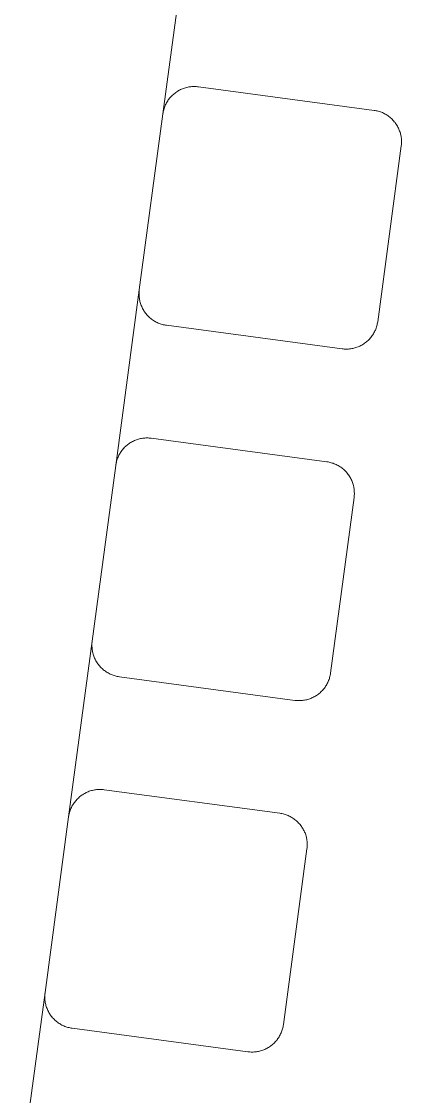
# Model space of a CAD drawing. Header units: millimetres. Extents: x -62 to 2493, y 278 to 1866.
# Drawn here: x 1209.6 to 1269.7, y 1468.5 to 1638.2 of the extents above; entities that cross this region are included whole.
import ezdxf

# ---------------------------------------------------------------- set-up
doc = ezdxf.new("R2010")
doc.units = ezdxf.units.MM
doc.layers.add('ZANO_R', color=7, linetype='Continuous', lineweight=0)

msp = doc.modelspace()

# ---------------------------------------------------------------- linework, layer by layer
at = {"layer": 'ZANO_R'}
for p, q in [((1231.99, 1623.63), (1235.71, 1651.38)), ((1233.16, 1626.24), (1233.28, 1626.37)), ((1233.28, 1626.37), (1233.4, 1626.49)), ((1233.4, 1626.49), (1233.52, 1626.61)), ((1233.52, 1626.61), (1233.65, 1626.72)), ((1233.65, 1626.72), (1233.78, 1626.83)), ((1233.78, 1626.83), (1233.91, 1626.94)), ((1233.91, 1626.94), (1234.05, 1627.04)), ((1234.05, 1627.04), (1234.19, 1627.14)), ((1234.19, 1627.14), (1234.33, 1627.23)), ((1234.33, 1627.23), (1234.48, 1627.32)), ((1234.48, 1627.32), (1234.63, 1627.4)), ((1234.63, 1627.4), (1234.78, 1627.47)), ((1234.78, 1627.47), (1234.94, 1627.55)), ((1234.94, 1627.55), (1235.09, 1627.61)), ((1235.09, 1627.61), (1235.25, 1627.67)), ((1235.25, 1627.67), (1235.42, 1627.73)), ((1235.42, 1627.73), (1235.58, 1627.78)), ((1235.58, 1627.78), (1235.74, 1627.82)), ((1235.74, 1627.82), (1235.91, 1627.86)), ((1235.91, 1627.86), (1236.08, 1627.89)), ((1236.08, 1627.89), (1236.25, 1627.92)), ((1236.25, 1627.92), (1236.42, 1627.94)), ((1236.42, 1627.94), (1236.59, 1627.95)), ((1236.59, 1627.95), (1236.76, 1627.96)), ((1236.76, 1627.96), (1236.93, 1627.97)), ((1236.93, 1627.97), (1237.1, 1627.96)), ((1237.1, 1627.96), (1237.27, 1627.96)), ((1237.27, 1627.96), (1237.44, 1627.94)), ((1237.44, 1627.94), (1237.61, 1627.92)), ((1237.61, 1627.92), (1265.36, 1624.2)), ((1232.17, 1624.46), (1232.23, 1624.63)), ((1232.23, 1624.63), (1232.29, 1624.79)), ((1232.29, 1624.79), (1232.35, 1624.94)), ((1232.35, 1624.94), (1232.42, 1625.1)), ((1232.42, 1625.1), (1232.5, 1625.25)), ((1232.5, 1625.25), (1232.58, 1625.4)), ((1232.58, 1625.4), (1232.66, 1625.55)), ((1232.66, 1625.55), (1232.75, 1625.7)), ((1232.75, 1625.7), (1232.85, 1625.84)), ((1232.85, 1625.84), (1232.95, 1625.97)), ((1232.95, 1625.97), (1233.06, 1626.11)), ((1233.06, 1626.11), (1233.16, 1626.24)), ((1228.26, 1595.88), (1231.99, 1623.63)), ((1231.99, 1623.63), (1232.01, 1623.8)), ((1232.01, 1623.8), (1232.05, 1623.97)), ((1232.05, 1623.97), (1232.08, 1624.13)), ((1232.08, 1624.13), (1232.13, 1624.3)), ((1232.13, 1624.3), (1232.17, 1624.46)), ((1265.36, 1624.2), (1265.53, 1624.17)), ((1265.53, 1624.17), (1265.7, 1624.14)), ((1265.7, 1624.14), (1265.86, 1624.1)), ((1265.86, 1624.1), (1266.03, 1624.06)), ((1266.03, 1624.06), (1266.19, 1624.01)), ((1266.19, 1624.01), (1266.35, 1623.96)), ((1266.35, 1623.96), (1266.51, 1623.9)), ((1266.51, 1623.9), (1266.67, 1623.84)), ((1266.67, 1623.84), (1266.83, 1623.77)), ((1266.83, 1623.77), (1266.98, 1623.69)), ((1266.98, 1623.69), (1267.13, 1623.61)), ((1267.13, 1623.61), (1267.28, 1623.52)), ((1267.28, 1623.52), (1267.42, 1623.43)), ((1267.42, 1623.43), (1267.57, 1623.34)), ((1267.57, 1623.34), (1267.7, 1623.24)), ((1267.7, 1623.24), (1267.84, 1623.13)), ((1267.84, 1623.13), (1267.97, 1623.02)), ((1267.97, 1623.02), (1268.1, 1622.91)), ((1268.1, 1622.91), (1268.22, 1622.79)), ((1268.22, 1622.79), (1268.34, 1622.67)), ((1268.34, 1622.67), (1268.45, 1622.54)), ((1268.45, 1622.54), (1268.56, 1622.41)), ((1268.56, 1622.41), (1268.67, 1622.28)), ((1268.67, 1622.28), (1268.77, 1622.14)), ((1268.77, 1622.14), (1268.87, 1622)), ((1268.87, 1622), (1268.96, 1621.85)), ((1268.96, 1621.85), (1269.05, 1621.71)), ((1269.05, 1621.71), (1269.13, 1621.56)), ((1269.13, 1621.56), (1269.2, 1621.4)), ((1269.2, 1621.4), (1269.27, 1621.25)), ((1269.27, 1621.25), (1269.34, 1621.09)), ((1269.34, 1621.09), (1269.4, 1620.93)), ((1269.4, 1620.93), (1269.46, 1620.77)), ((1269.46, 1620.77), (1269.51, 1620.61)), ((1269.51, 1620.61), (1269.55, 1620.44)), ((1269.55, 1620.44), (1269.59, 1620.28)), ((1269.59, 1620.28), (1269.62, 1620.11)), ((1269.62, 1620.11), (1269.65, 1619.94)), ((1269.65, 1619.94), (1269.67, 1619.77)), ((1269.67, 1619.77), (1269.68, 1619.6)), ((1269.68, 1619.6), (1269.69, 1619.43)), ((1269.65, 1618.58), (1265.93, 1590.83)), ((1269.67, 1618.75), (1269.65, 1618.58)), ((1269.68, 1618.92), (1269.67, 1618.75)), ((1269.69, 1619.09), (1269.68, 1618.92)), ((1269.69, 1619.43), (1269.7, 1619.26)), ((1269.7, 1619.26), (1269.69, 1619.09)), ((1224.54, 1568.13), (1228.26, 1595.88)), ((1228.25, 1595.71), (1228.26, 1595.88)), ((1228.22, 1595.37), (1228.23, 1595.54)), ((1228.22, 1595.2), (1228.22, 1595.37)), ((1228.22, 1595.03), (1228.22, 1595.2)), ((1228.23, 1594.86), (1228.22, 1595.03)), ((1228.23, 1595.54), (1228.25, 1595.71)), ((1228.25, 1594.69), (1228.23, 1594.86)), ((1228.27, 1594.52), (1228.25, 1594.69)), ((1228.3, 1594.35), (1228.27, 1594.52)), ((1228.33, 1594.18), (1228.3, 1594.35)), ((1228.37, 1594.02), (1228.33, 1594.18)), ((1228.41, 1593.85), (1228.37, 1594.02)), ((1228.46, 1593.69), (1228.41, 1593.85)), ((1228.51, 1593.53), (1228.46, 1593.69)), ((1228.58, 1593.37), (1228.51, 1593.53)), ((1228.64, 1593.21), (1228.58, 1593.37)), ((1228.71, 1593.05), (1228.64, 1593.21)), ((1228.79, 1592.9), (1228.71, 1593.05)), ((1228.87, 1592.75), (1228.79, 1592.9)), ((1228.96, 1592.6), (1228.87, 1592.75)), ((1229.05, 1592.46), (1228.96, 1592.6)), ((1229.14, 1592.32), (1229.05, 1592.46)), ((1229.25, 1592.18), (1229.14, 1592.32)), ((1229.35, 1592.05), (1229.25, 1592.18)), ((1229.46, 1591.92), (1229.35, 1592.05)), ((1229.58, 1591.79), (1229.46, 1591.92)), ((1229.7, 1591.67), (1229.58, 1591.79)), ((1229.82, 1591.55), (1229.7, 1591.67)), ((1229.95, 1591.44), (1229.82, 1591.55)), ((1230.08, 1591.33), (1229.95, 1591.44)), ((1230.21, 1591.22), (1230.08, 1591.33)), ((1230.35, 1591.12), (1230.21, 1591.22)), ((1230.49, 1591.03), (1230.35, 1591.12)), ((1230.64, 1590.93), (1230.49, 1591.03)), ((1230.78, 1590.85), (1230.64, 1590.93)), ((1230.93, 1590.77), (1230.78, 1590.85)), ((1231.09, 1590.69), (1230.93, 1590.77)), ((1231.24, 1590.62), (1231.09, 1590.69)), ((1265.9, 1590.66), (1265.87, 1590.49)), ((1265.93, 1590.83), (1265.9, 1590.66)), ((1231.4, 1590.56), (1231.24, 1590.62)), ((1231.56, 1590.5), (1231.4, 1590.56)), ((1231.72, 1590.44), (1231.56, 1590.5)), ((1231.89, 1590.4), (1231.72, 1590.44)), ((1232.05, 1590.35), (1231.89, 1590.4)), ((1232.22, 1590.32), (1232.05, 1590.35)), ((1232.39, 1590.29), (1232.22, 1590.32)), ((1232.56, 1590.26), (1232.39, 1590.29)), ((1260.31, 1586.54), (1232.56, 1590.26)), ((1265.34, 1589.06), (1265.25, 1588.91)), ((1265.42, 1589.21), (1265.34, 1589.06)), ((1265.49, 1589.36), (1265.42, 1589.21)), ((1265.56, 1589.51), (1265.49, 1589.36)), ((1265.63, 1589.67), (1265.56, 1589.51)), ((1265.69, 1589.83), (1265.63, 1589.67)), ((1265.74, 1589.99), (1265.69, 1589.83)), ((1265.79, 1590.16), (1265.74, 1589.99)), ((1265.83, 1590.32), (1265.79, 1590.16)), ((1265.87, 1590.49), (1265.83, 1590.32)), ((1263.73, 1587.32), (1263.58, 1587.23)), ((1263.87, 1587.42), (1263.73, 1587.32)), ((1264.01, 1587.52), (1263.87, 1587.42)), ((1264.14, 1587.62), (1264.01, 1587.52)), ((1264.27, 1587.73), (1264.14, 1587.62)), ((1264.4, 1587.85), (1264.27, 1587.73)), ((1264.52, 1587.97), (1264.4, 1587.85)), ((1264.64, 1588.09), (1264.52, 1587.97)), ((1264.75, 1588.22), (1264.64, 1588.09)), ((1264.86, 1588.35), (1264.75, 1588.22)), ((1264.97, 1588.48), (1264.86, 1588.35)), ((1265.07, 1588.62), (1264.97, 1588.48)), ((1265.16, 1588.76), (1265.07, 1588.62)), ((1265.25, 1588.91), (1265.16, 1588.76)), ((1260.48, 1586.52), (1260.31, 1586.54)), ((1260.65, 1586.5), (1260.48, 1586.52)), ((1260.82, 1586.49), (1260.65, 1586.5)), ((1260.99, 1586.49), (1260.82, 1586.49)), ((1261.16, 1586.5), (1260.99, 1586.49)), ((1261.33, 1586.5), (1261.16, 1586.5)), ((1261.5, 1586.52), (1261.33, 1586.5)), ((1261.67, 1586.54), (1261.5, 1586.52)), ((1261.84, 1586.57), (1261.67, 1586.54)), ((1262, 1586.6), (1261.84, 1586.57)), ((1262.17, 1586.64), (1262, 1586.6)), ((1262.34, 1586.68), (1262.17, 1586.64)), ((1262.5, 1586.73), (1262.34, 1586.68)), ((1262.66, 1586.79), (1262.5, 1586.73)), ((1262.82, 1586.85), (1262.66, 1586.79)), ((1262.98, 1586.91), (1262.82, 1586.85)), ((1263.13, 1586.98), (1262.98, 1586.91)), ((1263.29, 1587.06), (1263.13, 1586.98)), ((1263.44, 1587.14), (1263.29, 1587.06)), ((1263.58, 1587.23), (1263.44, 1587.14)), ((1227.18, 1571.9), (1227.34, 1571.97)), ((1227.34, 1571.97), (1227.49, 1572.04)), ((1227.49, 1572.04), (1227.65, 1572.11)), ((1227.65, 1572.11), (1227.81, 1572.17)), ((1227.81, 1572.17), (1227.97, 1572.22)), ((1227.97, 1572.22), (1228.13, 1572.27)), ((1228.13, 1572.27), (1228.3, 1572.32)), ((1228.3, 1572.32), (1228.46, 1572.36)), ((1228.46, 1572.36), (1228.63, 1572.39)), ((1228.63, 1572.39), (1228.8, 1572.42)), ((1228.8, 1572.42), (1228.97, 1572.44)), ((1228.97, 1572.44), (1229.14, 1572.45)), ((1229.14, 1572.45), (1229.31, 1572.46)), ((1229.31, 1572.46), (1229.48, 1572.46)), ((1229.48, 1572.46), (1229.65, 1572.46)), ((1229.65, 1572.46), (1229.82, 1572.45)), ((1229.82, 1572.45), (1229.99, 1572.44)), ((1229.99, 1572.44), (1230.16, 1572.42)), ((1230.16, 1572.42), (1257.91, 1568.7)), ((1225.31, 1570.19), (1225.4, 1570.33)), ((1225.4, 1570.33), (1225.5, 1570.47)), ((1225.5, 1570.47), (1225.61, 1570.61)), ((1225.61, 1570.61), (1225.72, 1570.74)), ((1225.72, 1570.74), (1225.83, 1570.86)), ((1225.83, 1570.86), (1225.95, 1570.99)), ((1225.95, 1570.99), (1226.07, 1571.11)), ((1226.07, 1571.11), (1226.2, 1571.22)), ((1226.2, 1571.22), (1226.33, 1571.33)), ((1226.33, 1571.33), (1226.46, 1571.44)), ((1226.46, 1571.44), (1226.6, 1571.54)), ((1226.6, 1571.54), (1226.74, 1571.64)), ((1226.74, 1571.64), (1226.89, 1571.73)), ((1226.89, 1571.73), (1227.03, 1571.81)), ((1227.03, 1571.81), (1227.18, 1571.9)), ((1224.6, 1568.47), (1224.64, 1568.63)), ((1224.64, 1568.63), (1224.68, 1568.8)), ((1224.68, 1568.8), (1224.73, 1568.96)), ((1224.73, 1568.96), (1224.78, 1569.12)), ((1224.78, 1569.12), (1224.84, 1569.28)), ((1224.84, 1569.28), (1224.9, 1569.44)), ((1224.9, 1569.44), (1224.97, 1569.6)), ((1224.97, 1569.6), (1225.05, 1569.75)), ((1225.05, 1569.75), (1225.13, 1569.9)), ((1225.13, 1569.9), (1225.22, 1570.05)), ((1225.22, 1570.05), (1225.31, 1570.19)), ((1257.91, 1568.7), (1258.08, 1568.67)), ((1258.08, 1568.67), (1258.25, 1568.64)), ((1258.25, 1568.64), (1258.42, 1568.6)), ((1258.42, 1568.6), (1258.58, 1568.56)), ((1220.82, 1540.38), (1224.54, 1568.13)), ((1224.54, 1568.13), (1224.57, 1568.3)), ((1224.57, 1568.3), (1224.6, 1568.47)), ((1258.58, 1568.56), (1258.75, 1568.51)), ((1258.75, 1568.51), (1258.91, 1568.46)), ((1258.91, 1568.46), (1259.07, 1568.4)), ((1259.07, 1568.4), (1259.23, 1568.33)), ((1259.23, 1568.33), (1259.38, 1568.26)), ((1259.38, 1568.26), (1259.53, 1568.19)), ((1259.53, 1568.19), (1259.68, 1568.11)), ((1259.68, 1568.11), (1259.83, 1568.02)), ((1259.83, 1568.02), (1259.98, 1567.93)), ((1259.98, 1567.93), (1260.12, 1567.83)), ((1260.12, 1567.83), (1260.26, 1567.73)), ((1260.26, 1567.73), (1260.39, 1567.63)), ((1260.39, 1567.63), (1260.52, 1567.52)), ((1260.52, 1567.52), (1260.65, 1567.41)), ((1260.65, 1567.41), (1260.77, 1567.29)), ((1260.77, 1567.29), (1260.89, 1567.16)), ((1260.89, 1567.16), (1261.01, 1567.04)), ((1261.01, 1567.04), (1261.12, 1566.91)), ((1261.12, 1566.91), (1261.22, 1566.77)), ((1261.22, 1566.77), (1261.32, 1566.64)), ((1261.32, 1566.64), (1261.42, 1566.5)), ((1261.42, 1566.5), (1261.51, 1566.35)), ((1261.51, 1566.35), (1261.6, 1566.2)), ((1261.6, 1566.2), (1261.68, 1566.05)), ((1261.68, 1566.05), (1261.76, 1565.9)), ((1261.76, 1565.9), (1261.83, 1565.75)), ((1261.83, 1565.75), (1261.89, 1565.59)), ((1261.89, 1565.59), (1261.95, 1565.43)), ((1261.95, 1565.43), (1262.01, 1565.27)), ((1262.01, 1565.27), (1262.06, 1565.1)), ((1262.06, 1565.1), (1262.1, 1564.94)), ((1262.1, 1564.94), (1262.14, 1564.77)), ((1262.14, 1564.77), (1262.17, 1564.61)), ((1262.17, 1564.61), (1262.2, 1564.44)), ((1262.2, 1564.44), (1262.22, 1564.27)), ((1262.22, 1564.27), (1262.24, 1564.1)), ((1262.24, 1564.1), (1262.24, 1563.93)), ((1262.24, 1563.93), (1262.25, 1563.76)), ((1262.25, 1563.59), (1262.24, 1563.42)), ((1262.25, 1563.76), (1262.25, 1563.59)), ((1262.2, 1563.08), (1258.48, 1535.32)), ((1262.22, 1563.24), (1262.2, 1563.08)), ((1262.24, 1563.42), (1262.22, 1563.24)), ((1217.09, 1512.63), (1220.82, 1540.38)), ((1220.77, 1539.7), (1220.78, 1539.87)), ((1220.78, 1540.04), (1220.8, 1540.21)), ((1220.78, 1539.87), (1220.78, 1540.04)), ((1220.8, 1540.21), (1220.82, 1540.38)), ((1220.78, 1539.53), (1220.77, 1539.7)), ((1220.79, 1539.36), (1220.78, 1539.53)), ((1220.8, 1539.19), (1220.79, 1539.36)), ((1220.82, 1539.02), (1220.8, 1539.19)), ((1220.85, 1538.85), (1220.82, 1539.02)), ((1220.88, 1538.68), (1220.85, 1538.85)), ((1220.92, 1538.51), (1220.88, 1538.68)), ((1220.96, 1538.35), (1220.92, 1538.51)), ((1221.01, 1538.18), (1220.96, 1538.35)), ((1221.07, 1538.02), (1221.01, 1538.18)), ((1221.13, 1537.86), (1221.07, 1538.02)), ((1221.19, 1537.71), (1221.13, 1537.86)), ((1221.27, 1537.55), (1221.19, 1537.71)), ((1221.34, 1537.4), (1221.27, 1537.55)), ((1221.42, 1537.25), (1221.34, 1537.4)), ((1221.51, 1537.1), (1221.42, 1537.25)), ((1221.6, 1536.96), (1221.51, 1537.1)), ((1221.7, 1536.82), (1221.6, 1536.96)), ((1221.8, 1536.68), (1221.7, 1536.82)), ((1221.91, 1536.54), (1221.8, 1536.68)), ((1222.02, 1536.41), (1221.91, 1536.54)), ((1222.13, 1536.29), (1222.02, 1536.41)), ((1222.25, 1536.17), (1222.13, 1536.29)), ((1222.37, 1536.05), (1222.25, 1536.17)), ((1222.5, 1535.93), (1222.37, 1536.05)), ((1222.63, 1535.82), (1222.5, 1535.93)), ((1222.77, 1535.72), (1222.63, 1535.82)), ((1222.9, 1535.62), (1222.77, 1535.72)), ((1223.04, 1535.52), (1222.9, 1535.62)), ((1223.19, 1535.43), (1223.04, 1535.52)), ((1223.34, 1535.35), (1223.19, 1535.43)), ((1223.49, 1535.27), (1223.34, 1535.35)), ((1223.64, 1535.19), (1223.49, 1535.27)), ((1223.8, 1535.12), (1223.64, 1535.19)), ((1223.95, 1535.06), (1223.8, 1535.12)), ((1224.11, 1535), (1223.95, 1535.06)), ((1224.28, 1534.94), (1224.11, 1535)), ((1224.44, 1534.89), (1224.28, 1534.94)), ((1224.61, 1534.85), (1224.44, 1534.89)), ((1224.77, 1534.81), (1224.61, 1534.85)), ((1224.94, 1534.78), (1224.77, 1534.81)), ((1225.11, 1534.76), (1224.94, 1534.78)), ((1252.86, 1531.03), (1225.11, 1534.76)), ((1258.34, 1534.66), (1258.3, 1534.49)), ((1258.39, 1534.82), (1258.34, 1534.66)), ((1258.42, 1534.99), (1258.39, 1534.82)), ((1258.45, 1535.16), (1258.42, 1534.99)), ((1258.48, 1535.32), (1258.45, 1535.16)), ((1257.52, 1532.98), (1257.41, 1532.85)), ((1257.62, 1533.12), (1257.52, 1532.98)), ((1257.71, 1533.26), (1257.62, 1533.12)), ((1257.81, 1533.4), (1257.71, 1533.26)), ((1257.89, 1533.55), (1257.81, 1533.4)), ((1257.97, 1533.7), (1257.89, 1533.55)), ((1258.05, 1533.86), (1257.97, 1533.7)), ((1258.12, 1534.01), (1258.05, 1533.86)), ((1258.18, 1534.17), (1258.12, 1534.01)), ((1258.24, 1534.33), (1258.18, 1534.17)), ((1258.3, 1534.49), (1258.24, 1534.33)), ((1255.21, 1531.28), (1255.05, 1531.23)), ((1255.37, 1531.34), (1255.21, 1531.28)), ((1255.53, 1531.41), (1255.37, 1531.34)), ((1255.69, 1531.48), (1255.53, 1531.41)), ((1255.84, 1531.56), (1255.69, 1531.48)), ((1255.99, 1531.64), (1255.84, 1531.56)), ((1256.14, 1531.73), (1255.99, 1531.64)), ((1256.28, 1531.82), (1256.14, 1531.73)), ((1256.42, 1531.91), (1256.28, 1531.82)), ((1256.56, 1532.01), (1256.42, 1531.91)), ((1256.69, 1532.12), (1256.56, 1532.01)), ((1256.82, 1532.23), (1256.69, 1532.12)), ((1256.95, 1532.35), (1256.82, 1532.23)), ((1257.07, 1532.46), (1256.95, 1532.35)), ((1257.19, 1532.59), (1257.07, 1532.46)), ((1257.3, 1532.72), (1257.19, 1532.59)), ((1257.41, 1532.85), (1257.3, 1532.72)), ((1253.03, 1531.01), (1252.86, 1531.03)), ((1253.2, 1531), (1253.03, 1531.01)), ((1253.37, 1530.99), (1253.2, 1531)), ((1253.54, 1530.99), (1253.37, 1530.99)), ((1253.71, 1530.99), (1253.54, 1530.99)), ((1253.88, 1531), (1253.71, 1530.99)), ((1254.05, 1531.02), (1253.88, 1531)), ((1254.22, 1531.04), (1254.05, 1531.02)), ((1254.39, 1531.06), (1254.22, 1531.04)), ((1254.56, 1531.1), (1254.39, 1531.06)), ((1254.72, 1531.13), (1254.56, 1531.1)), ((1254.89, 1531.18), (1254.72, 1531.13)), ((1255.05, 1531.23), (1254.89, 1531.18)), ((1219.02, 1515.94), (1219.15, 1516.04)), ((1219.15, 1516.04), (1219.29, 1516.13)), ((1219.29, 1516.13), (1219.44, 1516.22)), ((1219.44, 1516.22), (1219.59, 1516.31)), ((1219.59, 1516.31), (1219.74, 1516.39)), ((1219.74, 1516.39), (1219.89, 1516.47)), ((1219.89, 1516.47), (1220.04, 1516.54)), ((1220.04, 1516.54), (1220.2, 1516.61)), ((1220.2, 1516.61), (1220.36, 1516.67)), ((1220.36, 1516.67), (1220.52, 1516.72)), ((1220.52, 1516.72), (1220.69, 1516.77)), ((1220.69, 1516.77), (1220.85, 1516.82)), ((1220.85, 1516.82), (1221.02, 1516.85)), ((1221.02, 1516.85), (1221.18, 1516.89)), ((1221.18, 1516.89), (1221.35, 1516.91)), ((1221.35, 1516.91), (1221.52, 1516.93)), ((1221.52, 1516.93), (1221.69, 1516.95)), ((1221.69, 1516.95), (1221.86, 1516.96)), ((1221.86, 1516.96), (1222.03, 1516.96)), ((1222.03, 1516.96), (1222.2, 1516.96)), ((1222.2, 1516.96), (1222.38, 1516.95)), ((1222.38, 1516.95), (1222.55, 1516.94)), ((1222.55, 1516.94), (1222.71, 1516.92)), ((1222.71, 1516.92), (1250.47, 1513.19)), ((1217.6, 1514.25), (1217.68, 1514.4)), ((1217.68, 1514.4), (1217.77, 1514.55)), ((1217.77, 1514.55), (1217.86, 1514.69)), ((1217.86, 1514.69), (1217.96, 1514.83)), ((1217.96, 1514.83), (1218.06, 1514.97)), ((1218.06, 1514.97), (1218.16, 1515.1)), ((1218.16, 1515.1), (1218.27, 1515.24)), ((1218.27, 1515.24), (1218.38, 1515.36)), ((1218.38, 1515.36), (1218.5, 1515.49)), ((1218.5, 1515.49), (1218.63, 1515.6)), ((1218.63, 1515.6), (1218.75, 1515.72)), ((1218.75, 1515.72), (1218.88, 1515.83)), ((1218.88, 1515.83), (1219.02, 1515.94)), ((1213.37, 1484.87), (1217.09, 1512.63)), ((1217.09, 1512.63), (1217.12, 1512.79)), ((1217.12, 1512.79), (1217.15, 1512.96)), ((1217.15, 1512.96), (1217.19, 1513.13)), ((1217.19, 1513.13), (1217.23, 1513.29)), ((1217.23, 1513.29), (1217.28, 1513.46)), ((1217.28, 1513.46), (1217.33, 1513.62)), ((1217.33, 1513.62), (1217.39, 1513.78)), ((1217.39, 1513.78), (1217.46, 1513.94)), ((1217.46, 1513.94), (1217.53, 1514.09)), ((1217.53, 1514.09), (1217.6, 1514.25)), ((1250.47, 1513.19), (1250.64, 1513.17)), ((1250.64, 1513.17), (1250.8, 1513.14)), ((1250.8, 1513.14), (1250.97, 1513.1)), ((1250.97, 1513.1), (1251.13, 1513.06)), ((1251.13, 1513.06), (1251.3, 1513.01)), ((1251.3, 1513.01), (1251.46, 1512.95)), ((1251.46, 1512.95), (1251.62, 1512.89)), ((1251.62, 1512.89), (1251.78, 1512.83)), ((1251.78, 1512.83), (1251.93, 1512.76)), ((1251.93, 1512.76), (1252.09, 1512.68)), ((1252.09, 1512.68), (1252.24, 1512.6)), ((1252.24, 1512.6), (1252.39, 1512.52)), ((1252.39, 1512.52), (1252.53, 1512.43)), ((1252.53, 1512.43), (1252.67, 1512.33)), ((1252.67, 1512.33), (1252.81, 1512.23)), ((1252.81, 1512.23), (1252.94, 1512.13)), ((1252.94, 1512.13), (1253.08, 1512.02)), ((1253.08, 1512.02), (1253.2, 1511.9)), ((1253.2, 1511.9), (1253.33, 1511.78)), ((1253.33, 1511.78), (1253.44, 1511.66)), ((1253.44, 1511.66), (1253.56, 1511.54)), ((1253.56, 1511.54), (1253.67, 1511.41)), ((1253.67, 1511.41), (1253.78, 1511.27)), ((1253.78, 1511.27), (1253.88, 1511.13)), ((1253.88, 1511.13), (1253.97, 1510.99)), ((1253.97, 1510.99), (1254.07, 1510.85)), ((1254.07, 1510.85), (1254.15, 1510.7)), ((1254.15, 1510.7), (1254.23, 1510.55)), ((1254.23, 1510.55), (1254.31, 1510.4)), ((1254.31, 1510.4), (1254.38, 1510.24)), ((1254.38, 1510.24), (1254.45, 1510.09)), ((1254.45, 1510.09), (1254.51, 1509.93)), ((1254.51, 1509.93), (1254.56, 1509.77)), ((1254.56, 1509.77), (1254.61, 1509.6)), ((1254.61, 1509.6), (1254.66, 1509.44)), ((1254.66, 1509.44), (1254.69, 1509.27)), ((1254.69, 1509.27), (1254.73, 1509.1)), ((1254.76, 1507.57), (1251.03, 1479.82)), ((1254.73, 1509.1), (1254.75, 1508.93)), ((1254.75, 1508.93), (1254.77, 1508.76)), ((1254.78, 1507.74), (1254.76, 1507.57)), ((1254.77, 1508.76), (1254.79, 1508.59)), ((1254.79, 1507.91), (1254.78, 1507.74)), ((1254.79, 1508.59), (1254.8, 1508.42)), ((1254.8, 1508.08), (1254.79, 1507.91)), ((1254.8, 1508.42), (1254.8, 1508.25)), ((1254.8, 1508.25), (1254.8, 1508.08)), ((1209.65, 1457.12), (1213.37, 1484.87)), ((1213.33, 1484.36), (1213.34, 1484.54)), ((1213.33, 1484.19), (1213.33, 1484.36)), ((1213.33, 1484.02), (1213.33, 1484.19)), ((1213.34, 1483.85), (1213.33, 1484.02)), ((1213.34, 1484.54), (1213.35, 1484.71)), ((1213.35, 1483.68), (1213.34, 1483.85)), ((1213.35, 1484.71), (1213.37, 1484.87)), ((1213.38, 1483.51), (1213.35, 1483.68)), ((1213.4, 1483.34), (1213.38, 1483.51)), ((1213.43, 1483.18), (1213.4, 1483.34)), ((1213.47, 1483.01), (1213.43, 1483.18)), ((1213.52, 1482.85), (1213.47, 1483.01)), ((1213.57, 1482.68), (1213.52, 1482.85)), ((1213.62, 1482.52), (1213.57, 1482.68)), ((1213.68, 1482.36), (1213.62, 1482.52)), ((1213.75, 1482.2), (1213.68, 1482.36)), ((1213.82, 1482.05), (1213.75, 1482.2)), ((1213.89, 1481.9), (1213.82, 1482.05)), ((1213.98, 1481.75), (1213.89, 1481.9)), ((1214.06, 1481.6), (1213.98, 1481.75)), ((1214.15, 1481.45), (1214.06, 1481.6)), ((1214.25, 1481.31), (1214.15, 1481.45)), ((1214.35, 1481.18), (1214.25, 1481.31)), ((1214.46, 1481.04), (1214.35, 1481.18)), ((1214.57, 1480.91), (1214.46, 1481.04)), ((1214.68, 1480.79), (1214.57, 1480.91)), ((1214.8, 1480.66), (1214.68, 1480.79)), ((1214.93, 1480.54), (1214.8, 1480.66)), ((1215.05, 1480.43), (1214.93, 1480.54)), ((1215.18, 1480.32), (1215.05, 1480.43)), ((1215.32, 1480.22), (1215.18, 1480.32)), ((1215.46, 1480.12), (1215.32, 1480.22)), ((1215.6, 1480.02), (1215.46, 1480.12)), ((1215.74, 1479.93), (1215.6, 1480.02)), ((1215.89, 1479.84), (1215.74, 1479.93)), ((1216.04, 1479.76), (1215.89, 1479.84)), ((1216.19, 1479.69), (1216.04, 1479.76)), ((1216.35, 1479.62), (1216.19, 1479.69)), ((1216.51, 1479.55), (1216.35, 1479.62)), ((1216.67, 1479.49), (1216.51, 1479.55)), ((1216.83, 1479.44), (1216.67, 1479.49)), ((1216.99, 1479.39), (1216.83, 1479.44)), ((1217.16, 1479.35), (1216.99, 1479.39)), ((1217.32, 1479.31), (1217.16, 1479.35)), ((1217.49, 1479.28), (1217.32, 1479.31)), ((1217.66, 1479.25), (1217.49, 1479.28)), ((1245.41, 1475.53), (1217.66, 1479.25)), ((1250.74, 1478.67), (1250.67, 1478.51)), ((1250.79, 1478.83), (1250.74, 1478.67)), ((1250.85, 1478.99), (1250.79, 1478.83)), ((1250.9, 1479.15), (1250.85, 1478.99)), ((1250.94, 1479.32), (1250.9, 1479.15)), ((1250.98, 1479.48), (1250.94, 1479.32)), ((1251.01, 1479.65), (1250.98, 1479.48)), ((1251.03, 1479.82), (1251.01, 1479.65)), ((1249.62, 1476.96), (1249.5, 1476.84)), ((1249.74, 1477.09), (1249.62, 1476.96)), ((1249.86, 1477.21), (1249.74, 1477.09)), ((1249.97, 1477.34), (1249.86, 1477.21)), ((1250.07, 1477.48), (1249.97, 1477.34)), ((1250.17, 1477.62), (1250.07, 1477.48)), ((1250.27, 1477.76), (1250.17, 1477.62)), ((1250.36, 1477.9), (1250.27, 1477.76)), ((1250.44, 1478.05), (1250.36, 1477.9)), ((1250.52, 1478.2), (1250.44, 1478.05)), ((1250.6, 1478.35), (1250.52, 1478.2)), ((1250.67, 1478.51), (1250.6, 1478.35)), ((1245.58, 1475.51), (1245.41, 1475.53)), ((1245.75, 1475.5), (1245.58, 1475.51)), ((1245.92, 1475.49), (1245.75, 1475.5)), ((1246.09, 1475.49), (1245.92, 1475.49)), ((1246.26, 1475.49), (1246.09, 1475.49)), ((1246.44, 1475.5), (1246.26, 1475.49)), ((1246.61, 1475.51), (1246.44, 1475.5)), ((1246.77, 1475.54), (1246.61, 1475.51)), ((1246.94, 1475.56), (1246.77, 1475.54)), ((1247.11, 1475.59), (1246.94, 1475.56)), ((1247.28, 1475.63), (1247.11, 1475.59)), ((1247.44, 1475.68), (1247.28, 1475.63)), ((1247.61, 1475.73), (1247.44, 1475.68)), ((1247.77, 1475.78), (1247.61, 1475.73)), ((1247.93, 1475.84), (1247.77, 1475.78)), ((1248.08, 1475.91), (1247.93, 1475.84)), ((1248.24, 1475.98), (1248.08, 1475.91)), ((1248.39, 1476.05), (1248.24, 1475.98)), ((1248.54, 1476.14), (1248.39, 1476.05)), ((1248.69, 1476.22), (1248.54, 1476.14)), ((1248.83, 1476.31), (1248.69, 1476.22)), ((1248.97, 1476.41), (1248.83, 1476.31)), ((1249.11, 1476.51), (1248.97, 1476.41)), ((1249.25, 1476.62), (1249.11, 1476.51)), ((1249.38, 1476.73), (1249.25, 1476.62)), ((1249.5, 1476.84), (1249.38, 1476.73))]:
    msp.add_line(p, q, dxfattribs=at)

doc.saveas('drawing.dxf')
